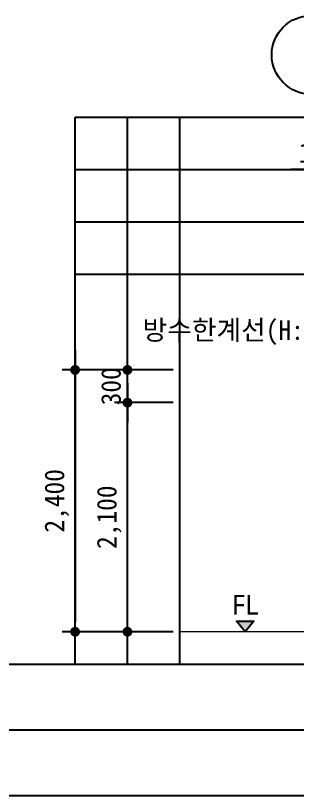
# Model space of a CAD drawing. Header units: millimetres. Extents: x -423835 to -174325, y -1379898 to -1311126.
# Drawn here: x -389151 to -386566, y -1319409 to -1312261 of the extents above; entities that cross this region are included whole.
import ezdxf
from ezdxf.enums import TextEntityAlignment as Align

# ---------------------------------------------------------------- set-up
doc = ezdxf.new("R2010")
doc.units = ezdxf.units.MM
doc.header["$LTSCALE"] = 100
doc.header["$MEASUREMENT"] = 0
doc.header["$PDSIZE"] = -10
doc.layers.get('0').update_dxf_attribs({"linetype": 'CONTINUOUS'})
doc.layers.get('Defpoints').update_dxf_attribs({"color": 153, "linetype": 'CONTINUOUS'})
for name, color, linetype, lineweight in [('A-AXIS-BUBL', 7, 'CONTINUOUS', 25), ('A-MKXS-TEXT1', 3, 'CONTINUOUS', 25), ('A-XXXX-FIN2', 6, 'CONTINUOUS', 20), ('A-XXXX-SYMB', 7, 'CONTINUOUS', 25)]:
    doc.layers.add(name, color=color, linetype=linetype, lineweight=lineweight)
doc.layers.add('A-DIMS', color=7, linetype='CONTINUOUS')
doc.styles.add('HY울릉도L', font='')
doc.styles.add('돋움체', font='')
doc.styles.add('맑은고딕', font='malgun.ttf')
doc.styles.get('HY울릉도L').set_extended_font_data('HYwulM')
doc.styles.get('돋움체').set_extended_font_data('DotumChe')
doc.dimstyles.new('CDIM', dxfattribs={"dimtxt": 3, "dimasz": 1.5, "dimexe": 2, "dimexo": 1, "dimgap": 1, "dimtad": 1, "dimdec": 0, "dimrnd": 0.5, "dimzin": 0, "dimdsep": 32, "dimlunit": 6, "dimtxsty": 'HY울릉도L', "dimblk1": '_CIDOT', "dimblk2": '_CIDOT', "dimsah": 1, "dimcen": 5.5, "dimclrd": 2, "dimclre": 2, "dimclrt": 7, "dimadec": 0, "dimazin": 0, "dimtfac": 1, "dimtdec": 0, "dimtix": 1, "dimtmove": 2, "dimatfit": 1, "dimldrblk": '_CIDOT', "dimfxl": 1, "dimtolj": 1, "dimtzin": 0, "dimlwd": -1, "dimarcsym": 0})

# ---------------------------------------------------------------- blocks, each defined once
blk = doc.blocks.new('_CIDOT')
at = {"color": 0, "linetype": 'ByBlock'}
blk.add_line((2, 0), (-1, 0), dxfattribs=at)
at = {"color": 0, "linetype": 'ByBlock', "const_width": 0.5}
blk.add_lwpolyline([(-0.25, 0, 1), (0.25, 0, 1)], format="xyb", close=True, dxfattribs=at)
blk = doc.blocks.new('*D18')
at = {"layer": 'A-DIMS', "lineweight": -2, "transparency": 16777216}
for p, q in [((-387705, -1315509.1), (-388725, -1315509.1)), ((-387705, -1317909.1), (-388725, -1317909.1))]:
    blk.add_line(p, q, dxfattribs=at)
at = {"layer": 'A-DIMS', "transparency": 16777216}
blk.add_line((-388605, -1315599.1), (-388605, -1317819.1), dxfattribs=at)
at = {"layer": 'Defpoints', "color": 0, "transparency": 16777216}
for p in [(-387645, -1315509.1), (-388605, -1317909.1), (-387645, -1317909.1)]:
    blk.add_point(p, dxfattribs=at)
at = {"layer": 'A-DIMS', "transparency": 16777216, "xscale": 90, "yscale": 90, "zscale": 90}
for p, rotation in [((-388605, -1315509.1), 90), ((-388605, -1317909.1), 270)]:
    blk.add_blockref('_CIDOT', p, dxfattribs=dict(at, rotation=rotation))
at = {"layer": 'A-DIMS', "color": 3, "transparency": 16777216, "insert": (-388772.1, -1316709.1), "char_height": 180, "attachment_point": 5, "rotation": 90, "style": '돋움체'}
blk.add_mtext('\\A1;2,400', dxfattribs=at)
blk = doc.blocks.new('*D19')
at = {"layer": 'A-DIMS', "lineweight": -2, "transparency": 16777216}
for p, q in [((-387785, -1315809.1), (-388245, -1315809.1)), ((-387705, -1317909.1), (-388245, -1317909.1))]:
    blk.add_line(p, q, dxfattribs=at)
at = {"layer": 'A-DIMS', "transparency": 16777216}
blk.add_line((-388125, -1317819.1), (-388125, -1315899.1), dxfattribs=at)
at = {"layer": 'Defpoints', "color": 0, "transparency": 16777216}
for p in [(-388125, -1315809.1), (-387725, -1315809.1), (-387645, -1317909.1)]:
    blk.add_point(p, dxfattribs=at)
at = {"layer": 'A-DIMS', "transparency": 16777216, "xscale": 90, "yscale": 90, "zscale": 90}
for p, rotation in [((-388125, -1315809.1), 90), ((-388125, -1317909.1), 270)]:
    blk.add_blockref('_CIDOT', p, dxfattribs=dict(at, rotation=rotation))
at = {"layer": 'A-DIMS', "color": 3, "transparency": 16777216, "insert": (-388292.1, -1316859.1), "char_height": 180, "attachment_point": 5, "rotation": 90, "style": '돋움체'}
blk.add_mtext('\\A1;2,100', dxfattribs=at)
blk = doc.blocks.new('*D20')
at = {"layer": 'A-DIMS', "transparency": 16777216}
for p, q in [((-388125, -1315419.1), (-388125, -1315329.1)), ((-388125, -1315809.1), (-388125, -1315509.1)), ((-388125, -1315899.1), (-388125, -1315989.1))]:
    blk.add_line(p, q, dxfattribs=at)
at = {"layer": 'A-DIMS', "lineweight": -2, "transparency": 16777216}
for p, q in [((-387705, -1315509.1), (-388245, -1315509.1)), ((-387705, -1315809.1), (-388245, -1315809.1))]:
    blk.add_line(p, q, dxfattribs=at)
at = {"layer": 'Defpoints', "color": 0, "transparency": 16777216}
for p in [(-388125, -1315509.1), (-387645, -1315509.1), (-387645, -1315809.1)]:
    blk.add_point(p, dxfattribs=at)
at = {"layer": 'A-DIMS', "transparency": 16777216, "xscale": 90, "yscale": 90, "zscale": 90}
for p, rotation in [((-388125, -1315509.1), 270), ((-388125, -1315809.1), 90)]:
    blk.add_blockref('_CIDOT', p, dxfattribs=dict(at, rotation=rotation))
at = {"layer": 'A-DIMS', "color": 3, "transparency": 16777216, "insert": (-388275.1, -1315659.1), "char_height": 180, "attachment_point": 5, "rotation": 90, "style": '돋움체'}
blk.add_mtext('\\A1;300', dxfattribs=at)
blk = doc.blocks.new('*D15')
at = {"layer": 'A-DIMS', "lineweight": -2, "transparency": 16777216}
for p, q in [((-386445, -1314571.3), (-386445, -1313551.3)), ((-386315, -1314571.3), (-386315, -1313551.3))]:
    blk.add_line(p, q, dxfattribs=at)
at = {"layer": 'A-DIMS', "transparency": 16777216}
for p, q in [((-386535, -1313671.3), (-386625, -1313671.3)), ((-386445, -1313671.3), (-386315, -1313671.3)), ((-386225, -1313671.3), (-386135, -1313671.3))]:
    blk.add_line(p, q, dxfattribs=at)
at = {"layer": 'Defpoints', "color": 0, "transparency": 16777216}
for p in [(-386315, -1313671.3), (-386445, -1314631.3), (-386315, -1314631.3)]:
    blk.add_point(p, dxfattribs=at)
at = {"layer": 'A-DIMS', "transparency": 16777216, "xscale": 90, "yscale": 90, "zscale": 90}
blk.add_blockref('_CIDOT', (-386445, -1313671.3), dxfattribs=at)
at = {"layer": 'A-DIMS', "transparency": 16777216, "xscale": 90, "yscale": 90, "zscale": 90, "rotation": 180}
blk.add_blockref('_CIDOT', (-386315, -1313671.3), dxfattribs=at)
at = {"layer": 'A-DIMS', "color": 3, "transparency": 16777216, "insert": (-386380, -1313521.2), "char_height": 180, "attachment_point": 5, "style": '돋움체'}
blk.add_mtext('\\A1;130', dxfattribs=at)

msp = doc.modelspace()

# ---------------------------------------------------------------- hatches: boundary and pattern name
at = {"layer": 'A-XXXX-SYMB'}
msp.add_hatch(color=256, dxfattribs=at).paths.add_polyline_path([(-387045.5, -1317909.1), (-387126, -1317813.1), (-386964.9, -1317813.1)])

# ---------------------------------------------------------------- linework, layer by layer
at = {"color": 3, "ltscale": 2}
for p, q in [((-401792.9, -1318809.1), (-379750.4, -1318809.1)), ((-401792.9, -1319409.1), (-379750.4, -1319409.1))]:
    msp.add_line(p, q, dxfattribs=at)
at = {"layer": 'A-AXIS-BUBL', "ltscale": 0.2}
msp.add_circle((-386441.5, -1312621.3), 360, dxfattribs=at)
at = {"layer": 'A-XXXX-FIN2'}
msp.add_line((-382645, -1317909.1), (-387645, -1317909.1), dxfattribs=at)
at = {"layer": 'A-XXXX-SYMB'}
msp.add_lwpolyline([(-387045.5, -1317909.1), (-387126, -1317813.1), (-386964.9, -1317813.1), (-387045.5, -1317909.1)], dxfattribs=at)
at = {"layer": 'Defpoints'}
for p, q in [((-388605, -1318209.1), (-388605, -1313191.3)), ((-388605, -1313191.3), (-381685, -1313191.3)), ((-388125, -1318209.1), (-388125, -1313191.3)), ((-387645, -1318209.1), (-387645, -1313191.3)), ((-388605, -1313671.3), (-381685, -1313671.3)), ((-388605, -1314151.3), (-381685, -1314151.3)), ((-388605, -1314631.3), (-381685, -1314631.3)), ((-379750.4, -1318209.1), (-401792.9, -1318209.1))]:
    msp.add_line(p, q, dxfattribs=at)

# ---------------------------------------------------------------- texts
at = {"layer": 'A-MKXS-TEXT1', "style": '돋움체'}
msp.add_text('방수한계선(H:1800)', height=180, dxfattribs=at).set_placement((-385926.2, -1315143.3), align=Align.MIDDLE_RIGHT)
at = {"layer": 'A-MKXS-TEXT1', "style": '맑은고딕'}
msp.add_text('FL', height=180, dxfattribs=at).set_placement((-387045.5, -1317751.2), align=Align.CENTER)

# ---------------------------------------------------------------- dimensions: what is measured, and where the dimension line sits
at = {"layer": 'A-DIMS'}
for base, p1, p2, angle, picture, middle in [((-386315, -1313671.3), (-386445, -1314631.3), (-386315, -1314631.3), 180, '*D15', (-386380, -1313521.2)), ((-388605, -1317909.1), (-387645, -1315509.1), (-387645, -1317909.1), 90, '*D18', (-388772.1, -1316709.1)), ((-388125, -1315509.1), (-387645, -1315809.1), (-387645, -1315509.1), 90, '*D20', (-388275.1, -1315659.1)), ((-388125, -1315809.1), (-387645, -1317909.1), (-387725, -1315809.1), 90, '*D19', (-388292.1, -1316859.1))]:
    dim = msp.add_linear_dim(base=base, p1=p1, p2=p2, angle=angle, dimstyle='CDIM', override={"dimscale": 60, "dimtxsty": '돋움체', "dimclrd": 256, "dimclre": 256, "dimclrt": 3}, dxfattribs=at)
    dim.commit()
    dim.dimension.update_dxf_attribs({"geometry": picture, "text_midpoint": middle})

doc.saveas('drawing.dxf')
